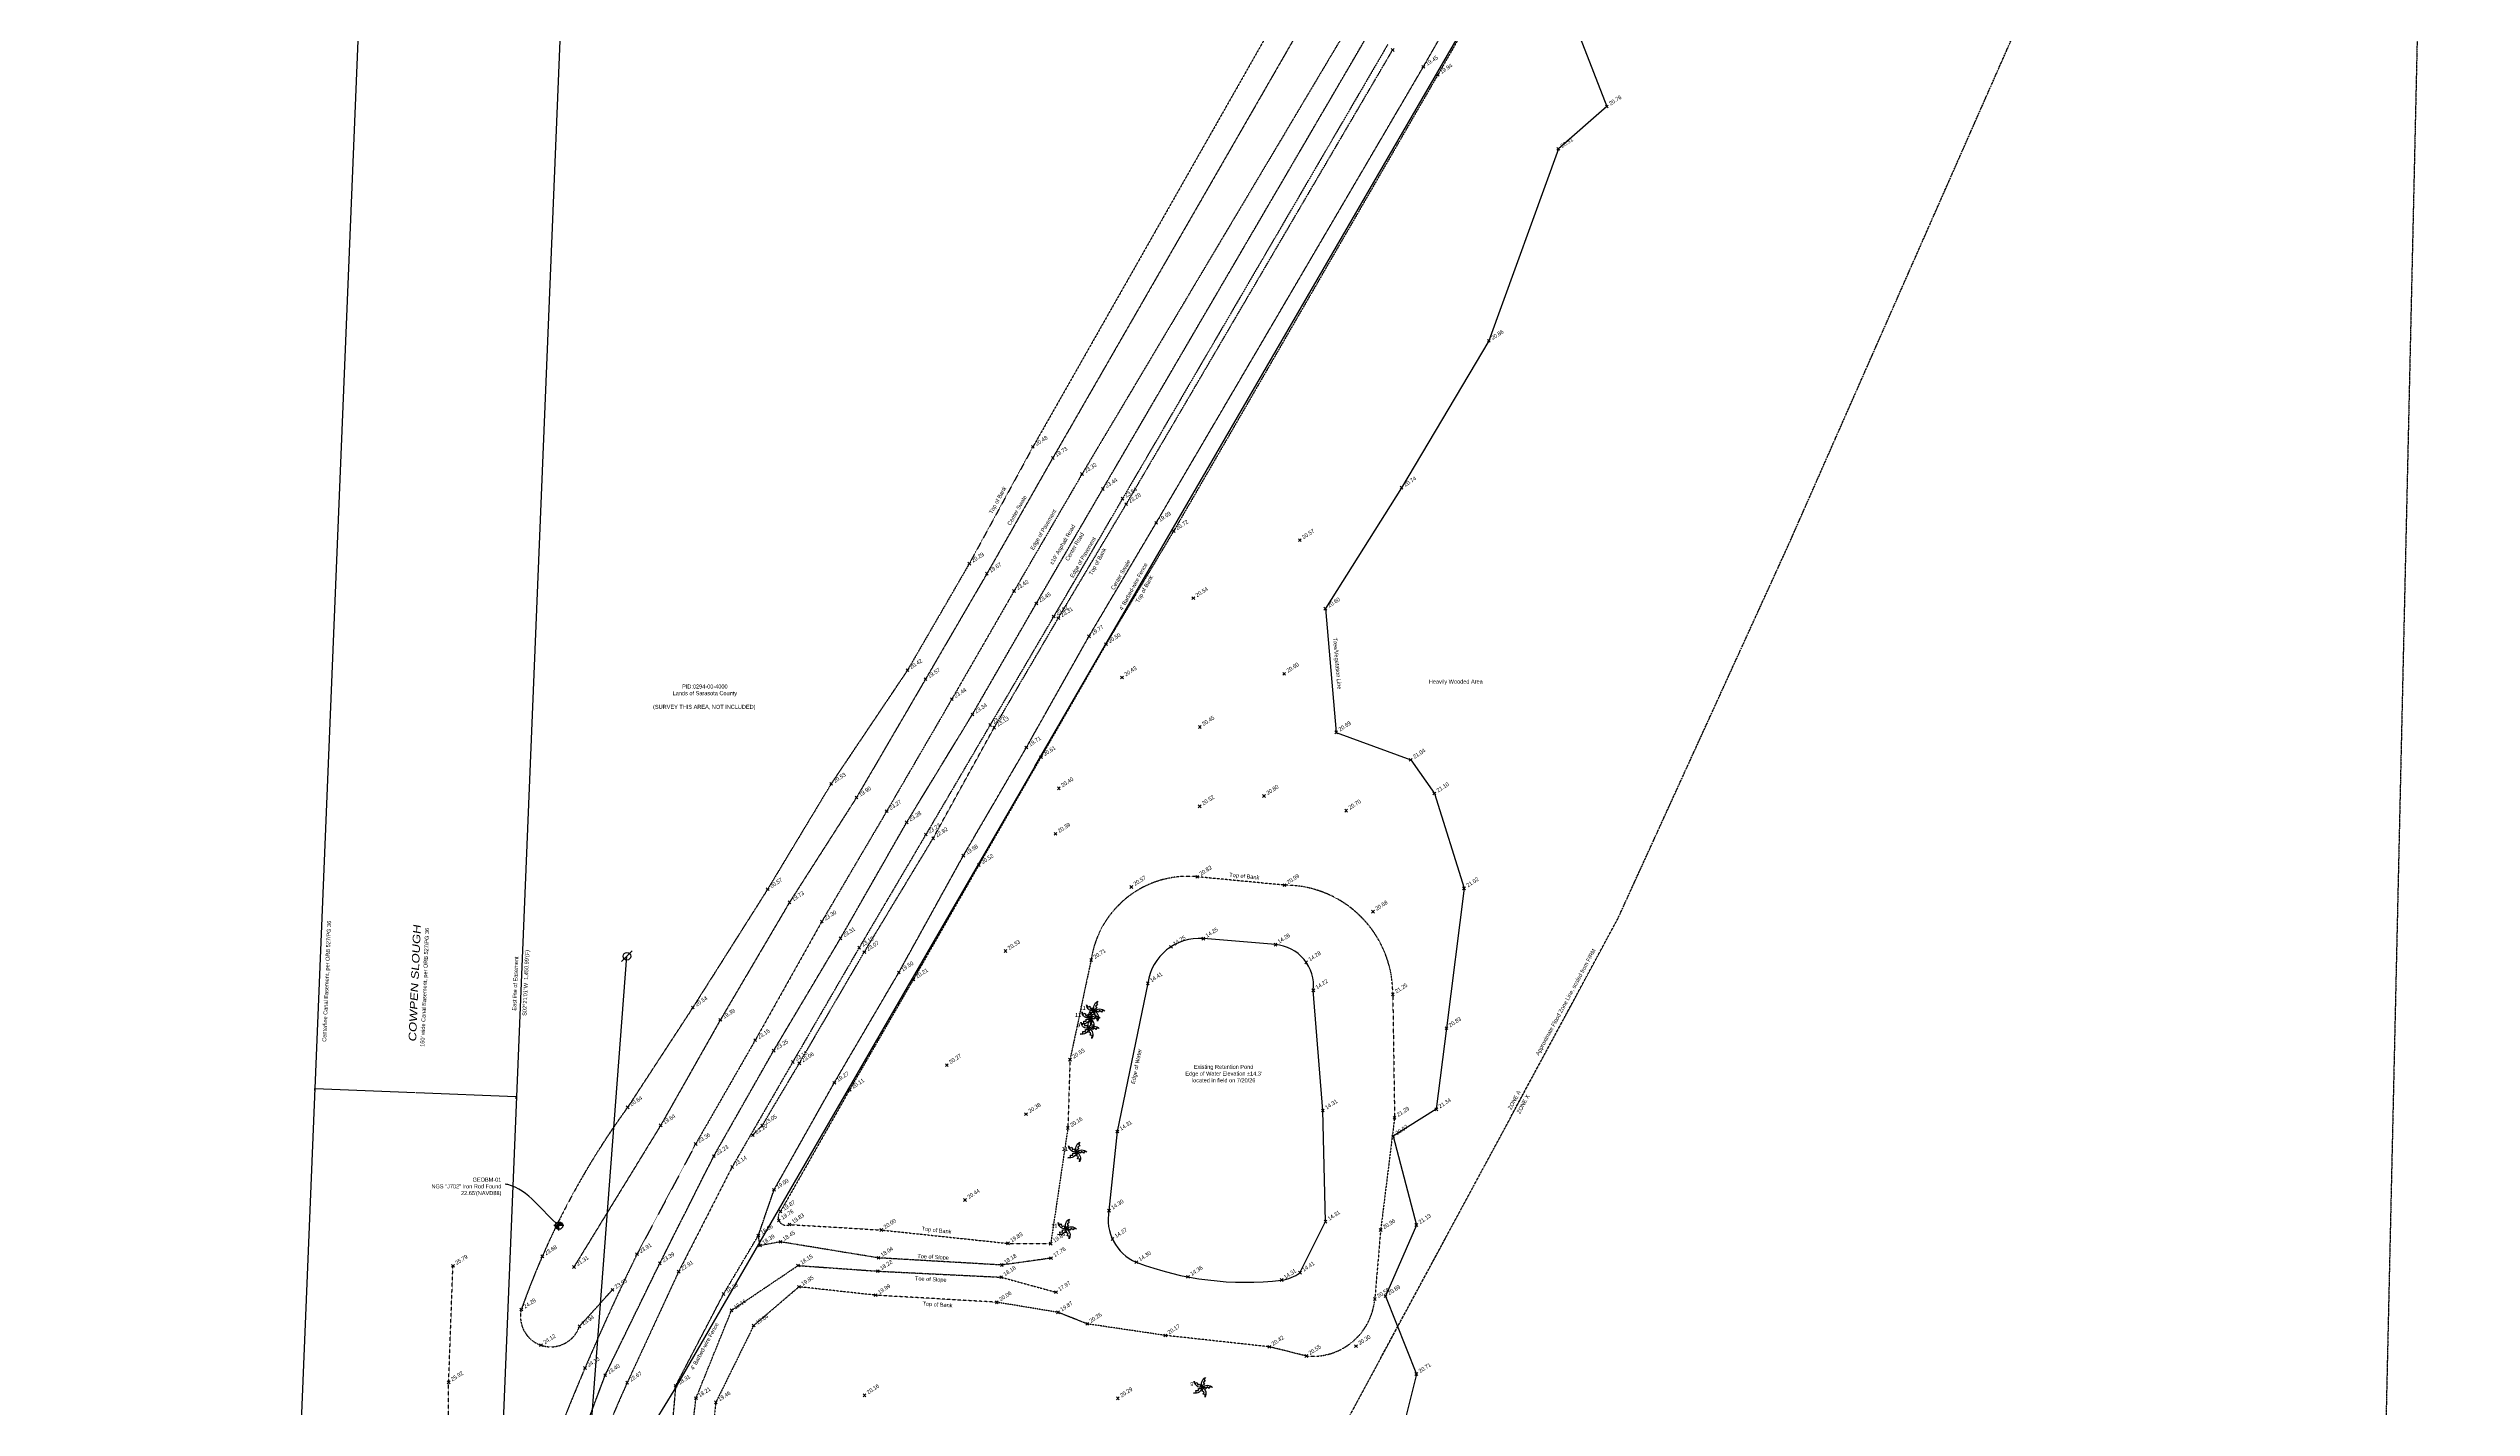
# Model space of a CAD drawing. Header units: inches. Extents: x -625442 to 34963, y -27993 to 66986.
# Drawn here: x -220324 to -208791, y 43224 to 49692 of the extents above; entities that cross this region are included whole.
import ezdxf
from ezdxf.enums import TextEntityAlignment as Align

# ---------------------------------------------------------------- set-up
doc = ezdxf.new("R2010")
doc.units = ezdxf.units.IN
doc.header["$LTSCALE"] = 0.5
doc.header["$MEASUREMENT"] = 0
doc.header["$PDMODE"] = 35
for name, pattern in [('CENTER2', [1.125, 0.75, -0.125, 0.125, -0.125]), ('CENTERX2', [4, 2.5, -0.5, 0.5, -0.5]), ('DASHED2', [0.375, 0.25, -0.125]), ('DIVIDE2', [0.625, 0.25, -0.125, 0, -0.125, 0, -0.125]), ('PHANTOM', [20, 10, -2, 2, -2, 2, -2])]:
    doc.linetypes.add(name, pattern=pattern)
for name, color, linetype in [('BOUNDARY', 7, 'Continuous'), ('CL_ROAD', 227, 'CENTER2'), ('CL_SWALE', 227, 'CENTERX2'), ('EASEMENT', 7, 'Continuous'), ('EDGE OF PAVEMENT', 253, 'DASHED2'), ('EDGE OF WATER', 131, 'Continuous'), ('FEMA FLOOD ZONE', 190, 'PHANTOM'), ('FENCE', 7, 'FEN_LINE'), ('OVERHEAD WIRE', 251, 'OHE_POWER_LINE'), ('POWER POLE WOODMARK', 2, 'Continuous'), ('SECTION LINE', 101, 'DIVIDE2'), ('SPOT ELEVATION TEXT', 252, 'Continuous'), ('SURVEY MONUMENTS', 1, 'Continuous'), ('TEXT', 7, 'Continuous'), ('TOE OF SLOPE', 36, 'DIVIDE2'), ('TOP OF BANK', 252, 'DASHED2'), ('TREE LINE', 73, 'Continuous'), ('Trees-Anno', 43, 'Continuous'), ('TreesMARK', 46, 'Continuous')]:
    doc.layers.add(name, color=color, linetype=linetype)
doc.styles.add('BLDG', font='IC-Romans.shx', dxfattribs={"width": 0.8})
doc.styles.add('BRG', font='swissc.ttf', dxfattribs={"width": 1.5, "oblique": 8})
doc.styles.add('ROMANS', font='ROMANS.SHX', dxfattribs={"height": 0.2})
doc.styles.get("Standard").update_dxf_attribs({"font": 'Arial.ttf'})
doc.styles.add('TXT', font='IC-Romans.shx')
doc.linetypes.add('FEN_LINE', pattern='A,0.5,-0.2,[" X ",Standard,S=0.1,R=0,X=-0.1,Y=-0.05],-0.25', length=0.95)
doc.linetypes.add('OHE_POWER_LINE', pattern='A,0.43,["OE",ROMANS,S=0.07,R=0,X=0,Y=-0.036398],0.009979,-0.121091', length=0.56107)
doc.dimstyles.new('20 SCALE', dxfattribs={"dimtxt": 1.6, "dimasz": 2, "dimexe": 0.18, "dimexo": 0.0625, "dimgap": 0.04, "dimtad": 0, "dimdec": 1, "dimzin": 0, "dimdsep": 46, "dimtxsty": 'BLDG', "dimcen": 0.09, "dimaunit": 1, "dimadec": 4, "dimazin": 0, "dimtfac": 1, "dimtdec": 1, "dimtofl": 0, "dimtmove": 2, "dimatfit": 3, "dimfxl": 1, "dimtolj": 1, "dimtzin": 0, "dimarcsym": 0})

# ---------------------------------------------------------------- blocks, each defined once
blk = doc.blocks.new('SPT10')
at = {"color": 0, "linetype": 'Continuous'}
for p, q in [((-0.35, -0.35), (0.35, 0.35)), ((0.35, -0.35), (-0.35, 0.35))]:
    blk.add_line(p, q, dxfattribs=at)
blk = doc.blocks.new('TR_PALM')
at = {"flags": 128}
blk.add_lwpolyline([(0, 0, -0.423359), (0.213, -0.004), (0.161, 0.014), (0.143, -0.022), (0.101, 0.009), (0.074, -0.024), (0.035, 0.008), (0, 0.001, -0.425081), (0.059, -0.206), (0.064, -0.148), (0.021, -0.143), (0.04, -0.091), (-0.001, -0.08), (0.016, -0.032), (0.001, 0, -0.432562), (-0.179, -0.119), (-0.124, -0.106), (-0.129, -0.064), (-0.075, -0.066), (-0.075, -0.022), (-0.024, -0.026), (0, 0, -0.439984), (-0.168, 0.13), (-0.142, 0.082), (-0.101, 0.103), (-0.088, 0.051), (-0.045, 0.066), (-0.035, 0.015), (-0.001, 0.001, -0.429715), (0.069, 0.202), (0.037, 0.16), (0.064, 0.129), (0.021, 0.1), (0.046, 0.063), (0.003, 0.038), (-0.001, 0.001)], format="xyb", dxfattribs=at)
blk = doc.blocks.new('TREE9')
at = {"xscale": 2.399999904, "yscale": 2.399999904, "zscale": 2.399999904}
blk.add_blockref('TR_PALM', (0, 0), dxfattribs=at)
blk = doc.blocks.new('SPT28')
at = {"color": 0, "linetype": 'Continuous'}
blk.add_line((0.53, 0.53), (-0.53, -0.53), dxfattribs=at)
blk.add_circle((0, 0), 0.375, dxfattribs=at)
blk = doc.blocks.new('*D742')
at = {"layer": 'DEFPOINTS', "color": 0, "transparency": 16777216}
for p in [(-219056, 44733), (-218097, 44703), (-218097, 44694)]:
    blk.add_point(p, dxfattribs=at)
at = {"layer": 'TEXT', "color": 0, "lineweight": -2, "transparency": 16777216}
for p, q in [((-219056, 44733), (-219056, 44742)), ((-219054, 44742), (-218579, 44723)), ((-218099, 44703), (-218573, 44722)), ((-218097, 44694), (-218097, 44703))]:
    blk.add_line(p, q, dxfattribs=at)
at = {"layer": 'TEXT', "color": 0, "transparency": 16777216}
for points in [[(-219054, 44742), (-219054, 44742), (-219056, 44742)], [(-218099, 44703), (-218099, 44703), (-218097, 44703)]]:
    blk.add_solid(points, dxfattribs=at)
at = {"layer": 'TEXT', "color": 0, "transparency": 16777216, "insert": (-218576, 44723), "char_height": 1.6, "attachment_point": 5, "rotation": 357.6496, "style": 'BLDG'}
blk.add_mtext("\\A1;960.0'", dxfattribs=at)
blk = doc.blocks.new('SPT12')
at = {"linetype": 'ByBlock'}
h = blk.add_hatch(color=0, dxfattribs=at)
h.paths.add_polyline_path([(0, 0.375), (0, 0), (0.375, 0, 0.4142136)])
h.paths.add_polyline_path([(0, 0), (-0.375, 0, 0.4142136), (0, -0.375)])
at = {"color": 0, "linetype": 'Continuous'}
for p, q in [((0.5, 0), (-0.5, 0)), ((0, -0.5), (0, 0.5))]:
    blk.add_line(p, q, dxfattribs=at)
blk.add_circle((0, 0), 0.375, dxfattribs=at)

msp = doc.modelspace()

# ---------------------------------------------------------------- linework, layer by layer
at = {"layer": 'BOUNDARY'}
msp.add_lwpolyline([(-215220.80268, 64043.88481), (-215998.24827, 63093.9977, 0.1626301766), (-218581.27069, 56302.95768), (-219295.33756, 38905.7259, -0.1030827088), (-220436.51138, 34369.63044), (-224041.13928, 26943.56825, -0.0480698895), (-225759.29655, 24128.35616), (-232751.13138, 14816.23434, -0.0821429728), (-235452.61013, 12233.93995), (-236282.58151, 11667.43194, -0.0683606838), (-239075.16348, 10275.42918), (-244667.80823, 8385.33493, -0.0559828453), (-246544.08142, 7977.44989), (-246582.75851, 7973.48282, 0.1646773725), (-250598.35836, 6138.4667), (-251667.98157, 5131.84879, 0.0898707178), (-254097.89113, 1844.09453)], format="xyb", dxfattribs=at)
at = {"layer": 'CL_ROAD'}
msp.add_lwpolyline([(-219150.83267, 35099.35513), (-218926.27925, 35700.16904), (-218695.84047, 36408.25936), (-218559.69212, 37045.92477), (-218453.80653, 37619.86519), (-218383.53187, 38244.59365), (-218333.32313, 38851.31957), (-218304.36464, 39276.83855), (-218275.81935, 39879.6829), (-218253.57625, 40545.44465), (-218201.82979, 41131.75021), (-218159.04233, 41669.09914), (-218045.20839, 42272.9492), (-217860.33237, 42880.48294), (-217673.76013, 43378.02317), (-217413.99095, 43910.06809), (-217157.20652, 44420.2183), (-216872.01844, 44922.55196), (-216553.58045, 45457.47802), (-216239.18243, 46008.81911), (-215926.08557, 46522.71261), (-215621.94092, 47050.88259), (-215305.62095, 47595.29319), (-214036.78983, 49768.75315)], dxfattribs=at)
at = {"layer": 'CL_SWALE'}
for points in [[(-216944.99021, 44042.75396), (-216870.10353, 44260.33546), (-216583.66395, 44769.74857), (-216276.25429, 45294.66559), (-215969.0904, 45850.66264), (-215669.23769, 46365.33305), (-215371.2199, 46894.49211), (-215051.19652, 47434.8439), (-213779.70199, 49604.95982), (-212521.84612, 51807.34946), (-211221.52635, 54044.49096), (-209916.78928, 56262.06185), (-209843.89483, 56385.30537)], [(-212333.37811, 53316.73063), (-213034.61167, 52105.10785), (-214292.7866, 49916.69606), (-215543.71816, 47743.21827), (-215857.24113, 47192.41178), (-216149.60911, 46690.10094), (-216477.92708, 46127.0038), (-216796.87336, 45628.18723), (-217125.68369, 45069.14953), (-217409.56128, 44567.28695), (-217822.62526, 43893.19558)]]:
    msp.add_lwpolyline(points, dxfattribs=at)
at = {"layer": 'EASEMENT'}
msp.add_lwpolyline([(-215255.35094, 62485.96518, 0.1626301766), (-217622.07832, 56263.58777), (-218336.14519, 38866.35599, -0.1030827088), (-219572.87769, 33950.42063), (-223177.50559, 26524.35845, -0.0480698895), (-224991.60308, 23551.94768), (-231983.43791, 14239.82586, -0.0821429728), (-234911.40353, 11441.03679), (-235741.37491, 10874.52878, -0.0683606838), (-238767.79985, 9365.96362), (-244360.4446, 7475.86938, -0.0559828453), (-246446.12912, 7022.46018), (-246484.80621, 7018.49311, 0.1646773725), (-249940.43815, 5439.36656), (-251010.06136, 4432.74865, 0.0898707178), (-253236.49712, 1420.3017)], format="xyb", dxfattribs=at)
at = {"layer": 'EDGE OF PAVEMENT'}
for points in [[(-214126.03137, 49815.05544), (-215404.29911, 47667.05527), (-215728.07342, 47109.8747), (-216024.20693, 46595.50857), (-216333.98377, 46062.46539), (-216643.12442, 45537.00442), (-216959.83065, 44972.50398), (-217243.67133, 44478.09927), (-217522.69639, 43953.73989, 0.0244675236), (-217971.5011, 42908.22346, 0.0696473211), (-218267.30235, 41681.14227, 0.0018482542), (-218318.04177, 41141.68924), (-218351.95495, 40545.1337), (-218385.86374, 39879.72089), (-218420.53965, 39282.29883), (-218449.84846, 38858.60696, -0.020264375), (-218567.42077, 37640.92735, -0.0347797145), (-218822.87531, 36437.17716, -0.0154318935), (-219047.19097, 35735.71479), (-219266.52038, 35149.5342)], [(-213949.1308, 49711.13197), (-215211.73491, 47549.47203), (-215539.347, 46988.94751), (-215841.96208, 46472.3327), (-216147.71419, 45951.06432), (-216465.27932, 45412.48266), (-216781.02202, 44868.77143), (-217069.99376, 44369.07286), (-217324.57094, 43870.75507), (-217569.20465, 43342.64368, 0.0456846101), (-217948.50551, 42251.3298, 0.0533268061), (-218101.80605, 41141.1948), (-218139.00262, 40544.77147), (-218172.80801, 39864.23708), (-218204.18749, 39262.33797), (-218233.66771, 38849.20377), (-218287.93025, 38225.18856), (-218354.76576, 37614.2281), (-218455.73223, 37019.90161), (-218597.1404, 36390.54701), (-218832.59079, 35661.54562), (-219055.75037, 35067.33131)]]:
    msp.add_lwpolyline(points, format="xyb", dxfattribs=at)
at = {"layer": 'EDGE OF WATER'}
msp.add_lwpolyline([(-214827.05325, 45455.7612, 0.3978401392), (-215091.59524, 45243.05451), (-215236.43966, 44537.43432), (-215276.28896, 44161.35314, 0.3524490293), (-215145.99863, 43915.65755, 0.1217381885), (-214454.44467, 43830.80328, 0.1318925177), (-214367.29453, 43865.86148), (-214245.81492, 44108.75289), (-214258.10031, 44637.62501), (-214303.8074, 45209.94022, 0.4239915361), (-214483.92111, 45427.20016)], format="xyb", dxfattribs=at)
msp.add_lwpolyline([(-214483.92111, 45427.20016), (-214827.05325, 45455.7612)], dxfattribs=at)
at = {"layer": 'FEMA FLOOD ZONE'}
msp.add_lwpolyline([(-210936.20274, 35336.86771), (-211650.92597, 36223.53279), (-212207.02973, 36672.62127), (-212857.24325, 37117.43274), (-213238.52313, 37370.41994), (-213696.23903, 37558.60941), (-214051.28982, 37917.88007), (-214124.01105, 38820.33405), (-214098.39791, 39899.1789), (-214162.56378, 40057.42924), (-214594.89268, 40751.32247), (-214766.00148, 41358.66129), (-214376.59712, 42732.51266), (-214256.82102, 42950.64126), (-212853.43188, 45552.35941), (-212040.08279, 47333.66524), (-210310.47485, 51254.04194)], dxfattribs=at)
at = {"layer": 'FENCE'}
for points in [[(-215628.58849, 46274.53893), (-209771.78308, 56372.52376)], [(-215628.58849, 46274.53893), (-217346.9072, 43305.86017), (-217519.28252, 43025.26136), (-217627.00306, 42804.72653), (-217554.34276, 42763.95999)]]:
    msp.add_lwpolyline(points, dxfattribs=at)
at = {"layer": 'OVERHEAD WIRE'}
msp.add_lwpolyline([(-216603.2799, 30334.37478), (-219965.50712, 31904.49087), (-218238.50498, 36464.53545), (-217892.33383, 41118.22265), (-217570.38244, 45371.53407)], dxfattribs=at)
at = {"layer": 'SECTION LINE'}
msp.add_line((-208791.04081, 61205.17811), (-209577.99515, 26336.05729), dxfattribs=at)
at = {"layer": 'TOE OF SLOPE'}
for points in [[(-217338.56477, 43327.13034), (-217110.48108, 43764.17199), (-216944.99021, 44042.75396)], [(-215551.82108, 43934.94718), (-215786.03948, 43902.31278), (-216373.24894, 43936.2095), (-216839.86953, 44012.45204), (-216937.12965, 43995.10018), (-216944.99021, 44042.75396)], [(-216100.76989, 35278.25967), (-216243.04846, 35557.48061), (-216554.76097, 35957.38258), (-216969.7494, 36287.87307), (-217218.15437, 36828.33877), (-217500.65129, 37454.87388), (-217585.16022, 38019.79661), (-217604.40933, 38649.70463), (-217586.85261, 39264.62612), (-217545.81302, 39910.27668), (-217452.1092, 40569.79594), (-217463.12521, 40819.85115), (-217449.27878, 41567.32125), (-217393.72404, 42223.31226), (-217311.18315, 42684.98895), (-217241.67457, 43268.32996), (-217072.36569, 43686.64288), (-216755.88287, 43899.92493), (-216376.2727, 43873.11209), (-215789.21613, 43844.4665), (-215528.41018, 43772.98188)], [(-217338.56477, 43327.13034), (-217391.94622, 42719.68814), (-217443.9908, 42218.79365), (-217504.64196, 41624.92219), (-217516.52424, 40826.49475), (-217513.02105, 40572.2628), (-217595.80126, 39920.44142), (-217654.08359, 39265.89481), (-217662.07129, 38652.15829), (-217626.01447, 38011.07634), (-217564.70652, 37442.05452), (-217274.3168, 36786.80141), (-217030.02076, 36269.88762), (-216624.70658, 35808.29825), (-216399.96133, 35486.40379)]]:
    msp.add_lwpolyline(points, dxfattribs=at)
at = {"layer": 'TOP OF BANK'}
for points in [[(-209688.54273, 56373.61536), (-209760.31956, 56360.30909), (-211141.13182, 53998.49276), (-212451.39659, 51760.80781), (-213711.21411, 49566.37053), (-214968.31192, 47395.35936), (-215290.5971, 46856.69202), (-215599.84358, 46319.68731), (-215895.25348, 45806.13035), (-216206.99619, 45261.56126), (-216510.46413, 44737.01095), (-216839.74099, 44156.78313, 0.8360582689), (-216796.49471, 44095.0398), (-216359.50329, 44069.04312), (-215756.67802, 44005.2326), (-215553.42397, 44004.26532)], [(-212421.76239, 53380.85823), (-213131.86088, 52152.66191), (-214408.70914, 49960.58551), (-215638.31051, 47795.90443), (-215941.03925, 47240.40209), (-216234.79548, 46733.73256), (-216598.72466, 46192.2452), (-216900.37851, 45691.46083), (-217256.7321, 45128.07456), (-217566.78944, 44653.20074, 0.0724975898), (-218073.31304, 43690.40519, 0.9504228911), (-217796.46599, 43610.33296), (-217639.50355, 43784.36447)], [(-214440.47067, 45710.1292, -0.416822998), (-213925.48488, 45190.53903), (-213916.82042, 44603.10796), (-213983.16919, 44068.67884), (-214011.18276, 43740.53338, -0.4177564992), (-214337.08018, 43469.25223), (-214512.79077, 43513.0358), (-215007.77606, 43567.2299), (-215380.15235, 43622.23291), (-215518.49314, 43676.90985), (-215809.73969, 43725.12923), (-216386.23716, 43758.59225), (-216751.46512, 43798.64174), (-216967.12945, 43614.46926), (-217147.22242, 43249.04301), (-217214.51502, 42669.28126)], [(-214440.47067, 45710.1292), (-214856.39107, 45749.86708, 0.3995154317), (-215361.26206, 45354.0353), (-215461.68189, 44879.82582), (-215471.89033, 44554.29184), (-215553.42397, 44004.26532)]]:
    msp.add_lwpolyline(points, format="xyb", dxfattribs=at)
for points in [[(-216971.61945, 44520.1042), (-216926.76887, 44565.21754), (-216749.91087, 44862.46572), (-216440.69471, 45391.69575), (-216112.99909, 45933.16218), (-215822.65292, 46459.58377), (-215517.31728, 46980.98673), (-215193.93227, 47523.15347), (-213926.29649, 49684.58672)], [(-219411.64622, 35199.19626), (-219177.25322, 35776.08766), (-218957.64349, 36462.59911), (-218834.24625, 37096.32899), (-218709.5107, 37653.44033), (-218635.08596, 38261.29187), (-218569.98213, 38867.27201), (-218529.93423, 39289.75173), (-218502.09804, 39881.91553), (-218455.34826, 40551.90319), (-218459.12161, 41124.65555), (-218454.11944, 41689.03926), (-218439.99549, 42320.36677), (-218420.33686, 42940.89611), (-218418.86035, 43344.05874), (-218398.58727, 43898.1151)]]:
    msp.add_lwpolyline(points, dxfattribs=at)
at = {"layer": 'TREE LINE'}
for points in [[(-213171.97741, 50099.78429), (-212906.87665, 49415.94862), (-213137.28834, 49214.1351), (-213467.88362, 48300.27603), (-213883.47675, 47601.75372), (-214246.08503, 47026.34875), (-214194.4515, 46437.17644), (-213840.05766, 46306.78987), (-213727.34475, 46146.55581), (-213586.13761, 45695.08447), (-213669.92653, 45029.27682), (-213718.21903, 44643.41775)], [(-213718.21903, 44643.41775), (-213923.1403, 44515.80601), (-213813.18039, 44092.76471)], [(-213813.18039, 44092.76471), (-213959.77656, 43754.43814), (-213813.12565, 43383.61992), (-213878.84953, 43116.30817)]]:
    msp.add_lwpolyline(points, dxfattribs=at)

# ---------------------------------------------------------------- block references
at = {"layer": 'POWER POLE WOODMARK', "xscale": 48, "yscale": 48, "zscale": 48}
msp.add_blockref('SPT28', (-217570.38244, 45371.53407), dxfattribs=at)
at = {"layer": 'SPOT ELEVATION TEXT', "xscale": 19.2, "yscale": 19.2, "zscale": 19.2}
for p in [(-213926.29649, 49684.58672), (-213779.70199, 49604.95982), (-213711.21411, 49566.37053), (-212906.87665, 49415.94862), (-213137.28834, 49214.1351), (-213467.88362, 48300.27603), (-215638.31051, 47795.90443), (-215543.71816, 47743.21827), (-215404.29911, 47667.05527), (-215305.62095, 47595.29319), (-215211.73491, 47549.47203), (-215193.93227, 47523.15347), (-213883.47675, 47601.75372), (-215051.19652, 47434.8439), (-214968.31192, 47395.35936), (-214367.83004, 47351.81516), (-215941.03925, 47240.40209), (-215857.24113, 47192.41178), (-215728.07342, 47109.8747), (-215621.94092, 47050.88259), (-214874.69054, 47075.60052), (-215539.347, 46988.94751), (-215517.31728, 46980.98673), (-214246.08503, 47026.34875), (-215371.2199, 46894.49211), (-215290.5971, 46856.69202), (-216234.79548, 46733.73256), (-214442.11278, 46716.28815), (-216149.60911, 46690.10094), (-216024.20693, 46595.50857), (-215214.10634, 46698.79272), (-215926.08557, 46522.71261), (-215841.96208, 46472.3327), (-215822.65292, 46459.58377), (-215669.23769, 46365.33305), (-214844.02519, 46462.74267), (-214194.4515, 46437.17644), (-215599.84358, 46319.68731), (-213840.05766, 46306.78987), (-216598.72466, 46192.2452), (-216477.92708, 46127.0038), (-215514.98977, 46170.9514), (-214538.44085, 46134.41279), (-213727.34475, 46146.55581), (-216333.98377, 46062.46539), (-216239.18243, 46008.81911), (-214844.43879, 46085.16909), (-214146.97065, 46064.67043), (-216147.71419, 45951.06432), (-216112.99909, 45933.16218), (-215530.35187, 45954.14634), (-215969.0904, 45850.66264), (-215895.25348, 45806.13035), (-216900.37851, 45691.46083), (-215170.11737, 45701.64032), (-214856.39107, 45749.86708), (-214440.47067, 45710.1292), (-213586.13761, 45695.08447), (-216796.87336, 45628.18723), (-214019.88541, 45584.03447), (-216643.12442, 45537.00442), (-216553.58045, 45457.47802), (-214827.05325, 45455.7612), (-216465.27932, 45412.48266), (-216440.69471, 45391.69575), (-215768.95187, 45396.57078), (-215361.26206, 45354.0353), (-214981.15675, 45416.83847), (-214483.92111, 45427.20016), (-214337.39556, 45343.00968), (-216276.25429, 45294.66559), (-216206.99619, 45261.56126), (-215091.59524, 45243.05451), (-214303.8074, 45209.94022), (-217256.7321, 45128.07456), (-213925.48488, 45190.53903), (-217125.68369, 45069.14953), (-216959.83065, 44972.50398), (-213669.92653, 45029.27682), (-216872.01844, 44922.55196), (-216781.02202, 44868.77143), (-216749.91087, 44862.46572), (-215461.68189, 44879.82582), (-216583.66395, 44769.74857), (-216048.2459, 44853.91061), (-217566.78944, 44653.20074), (-216510.46413, 44737.01095), (-214258.10031, 44637.62501), (-213718.21903, 44643.41775), (-217409.56128, 44567.28695), (-216971.61945, 44520.1042), (-216926.76887, 44565.21754), (-215670.96089, 44620.72068), (-215471.89033, 44554.29184), (-215236.43966, 44537.43432), (-213923.1403, 44515.80601), (-213916.82042, 44603.10796), (-217243.67133, 44478.09927), (-217157.20652, 44420.2183), (-217069.99376, 44369.07286), (-216870.10353, 44260.33546), (-215961.11815, 44211.96066), (-216847.40094, 44113.90434), (-216839.74099, 44156.78313), (-216796.49471, 44095.0398), (-216359.50329, 44069.04312), (-215276.28896, 44161.35314), (-214245.81492, 44108.75289), (-213983.16919, 44068.67884), (-213813.18039, 44092.76471), (-217973.34761, 43943.84919), (-217522.69639, 43953.73989), (-216944.99021, 44042.75396), (-216937.12965, 43995.10018), (-216839.86953, 44012.45204), (-216373.24894, 43936.2095), (-215756.67802, 44005.2326), (-215553.42397, 44004.26532), (-215551.82108, 43934.94718), (-215259.76479, 44026.27396), (-218398.58727, 43898.1151), (-217822.62526, 43893.19558), (-217413.99095, 43910.06809), (-217324.57094, 43870.75507), (-216755.88287, 43899.92493), (-216376.2727, 43873.11209), (-215789.21613, 43844.4665), (-215786.03948, 43902.31278), (-215145.99863, 43915.65755), (-214899.82521, 43845.89355), (-214454.44467, 43830.80328), (-214367.29453, 43865.86148), (-217639.50355, 43784.36447), (-217110.48108, 43764.17199), (-216751.46512, 43798.64174), (-216386.23716, 43758.59225), (-215809.73969, 43725.12923), (-215528.41018, 43772.98188), (-214011.18276, 43740.53338), (-213959.77656, 43754.43814), (-218073.31304, 43690.40519), (-217796.46599, 43610.33296), (-217072.36569, 43686.64288), (-216967.12945, 43614.46926), (-215518.49314, 43676.90985), (-215380.15235, 43622.23291), (-217979.07897, 43520.73281), (-215007.77606, 43567.2299), (-214512.79077, 43513.0358), (-214100.6972, 43516.58938), (-217770.30034, 43412.14293), (-217673.76013, 43378.02317), (-214337.08018, 43469.25223), (-213813.12565, 43383.61992), (-218418.86035, 43344.05874), (-217569.20465, 43342.64368), (-217338.56477, 43327.13034), (-217241.67457, 43268.32996), (-217147.22242, 43249.04301), (-216439.56128, 43282.56088), (-215233.94744, 43267.64294)]:
    msp.add_blockref('SPT10', p, dxfattribs=at)
at = {"layer": 'SURVEY MONUMENTS', "xscale": 48, "yscale": 48, "zscale": 48}
msp.add_blockref('SPT12', (-217894.00397, 44090.22611), dxfattribs=at)
at = {"layer": 'TreesMARK', "color": 46, "xscale": 96, "yscale": 96, "zscale": 96}
for p in [(-215366.67241, 45077.72646), (-215344.77231, 45110.9691), (-215371.2698, 45028.65904), (-215430.21795, 44440.19898), (-215479.65316, 44074.28162), (-214832.5741, 43320.313), (-214832.5741, 43320.313)]:
    msp.add_blockref('TREE9', p, dxfattribs=at)

# ---------------------------------------------------------------- texts
at = {"layer": 'SPOT ELEVATION TEXT', "style": 'BLDG', "width": 0.8}
for s, p in [('19.45', (-213734.58982, 49626.55963)), ('19.94', (-213666.10194, 49587.97034)), ('20.76', (-212861.76447, 49437.54843)), ('20.51', (-213092.17617, 49235.73492)), ('20.86', (-213422.77144, 48321.87585)), ('20.48', (-215593.19833, 47817.50424)), ('19.73', (-215498.60598, 47764.81808)), ('23.32', (-215359.18693, 47688.65509)), ('23.44', (-215260.50878, 47616.893)), ('20.74', (-213838.36457, 47623.35354)), ('23.54', (-215166.62273, 47571.07185)), ('23.28', (-215148.8201, 47544.75329)), ('19.69', (-215006.08435, 47456.44371)), ('20.72', (-214923.19974, 47416.95917)), ('20.57', (-214322.71786, 47373.41497)), ('20.29', (-215895.92707, 47262.0019)), ('19.67', (-215812.12896, 47214.01159)), ('23.42', (-215682.96125, 47131.47452)), ('23.45', (-215576.82874, 47072.4824)), ('20.54', (-214829.57837, 47097.20033)), ('20.60', (-214200.97286, 47047.94857)), ('23.52', (-215494.23482, 47010.54732)), ('23.31', (-215472.20511, 47002.58655)), ('19.77', (-215326.10772, 46916.09192)), ('20.50', (-215245.48492, 46878.29183)), ('20.42', (-216189.6833, 46755.33237)), ('19.57', (-216104.49693, 46711.70075)), ('20.43', (-215168.99417, 46720.39254)), ('20.60', (-214397.0006, 46737.88797)), ('23.44', (-215979.09476, 46617.10838)), ('23.34', (-215880.97339, 46544.31243)), ('23.35', (-215796.84991, 46493.93251)), ('23.13', (-215777.54074, 46481.18359)), ('20.45', (-214798.91302, 46484.34248)), ('20.69', (-214149.33932, 46458.77625)), ('19.71', (-215624.12551, 46386.93286)), ('20.61', (-215554.7314, 46341.28712)), ('21.04', (-213794.94549, 46328.38969)), ('20.53', (-216553.61248, 46213.84501)), ('19.90', (-216432.8149, 46148.60362)), ('20.40', (-215469.87759, 46192.55121)), ('20.52', (-214799.32662, 46106.76891)), ('20.80', (-214493.32867, 46156.0126)), ('21.10', (-213682.23257, 46168.15562)), ('23.27', (-216288.87159, 46084.0652)), ('23.28', (-216194.07026, 46030.41892)), ('20.70', (-214101.85848, 46086.27024)), ('23.23', (-216102.60202, 45972.66413)), ('22.92', (-216067.88692, 45954.762)), ('19.58', (-215923.97823, 45872.26245)), ('20.39', (-215485.23969, 45975.74616)), ('20.52', (-215850.1413, 45827.73017)), ('20.82', (-214811.27889, 45771.46689)), ('20.57', (-216855.26633, 45713.06064)), ('19.73', (-216751.76119, 45649.78704)), ('20.57', (-215125.0052, 45723.24013)), ('20.99', (-214395.3585, 45731.72902)), ('21.02', (-213541.02543, 45716.68428)), ('23.30', (-216598.01224, 45558.60423)), ('20.68', (-213974.77324, 45605.63429)), ('23.31', (-216508.46827, 45479.07783)), ('23.19', (-216420.16714, 45434.08248)), ('23.07', (-216395.58254, 45413.29556)), ('20.33', (-215723.8397, 45418.17059)), ('14.25', (-214936.04458, 45438.43828)), ('14.25', (-214781.94108, 45477.36101)), ('14.28', (-214438.80893, 45448.79998)), ('19.50', (-216231.14211, 45316.2654)), ('20.71', (-215316.14989, 45375.63511)), ('14.28', (-214292.28338, 45364.6095)), ('20.21', (-216161.88401, 45283.16107)), ('14.41', (-215046.48306, 45264.65433)), ('14.22', (-214258.69522, 45231.54003)), ('21.25', (-213880.37271, 45212.13885)), ('20.54', (-217211.61993, 45149.67437)), ('19.39', (-217080.57151, 45090.74934)), ('23.15', (-216914.71847, 44994.10379)), ('20.83', (-213624.81435, 45050.87664)), ('23.25', (-216826.90626, 44944.15177)), ('23.18', (-216735.90985, 44890.37124)), ('23.06', (-216704.79869, 44884.06553)), ('20.27', (-216003.13372, 44875.51042)), ('20.53', (-215416.56972, 44901.42563)), ('19.27', (-216538.55178, 44791.34838)), ('20.11', (-216465.35196, 44758.61076)), ('20.64', (-217521.67726, 44674.80055)), ('20.38', (-215625.84872, 44642.32049)), ('14.31', (-214212.98813, 44659.22483)), ('21.29', (-213871.70825, 44624.70777)), ('21.34', (-213673.10686, 44665.01756)), ('19.64', (-217364.44911, 44588.88676)), ('23.36', (-217198.55915, 44499.69908)), ('23.10', (-216926.50728, 44541.70401)), ('23.05', (-216881.65669, 44586.81735)), ('20.16', (-215426.77815, 44575.89165)), ('14.31', (-215191.32748, 44559.03413)), ('20.97', (-213878.02813, 44537.40582)), ('23.23', (-217112.09434, 44441.81812)), ('23.14', (-217024.88159, 44390.67267)), ('19.09', (-216824.99135, 44281.93527)), ('19.87', (-216794.62881, 44178.38294)), ('20.44', (-215916.00597, 44233.56047)), ('14.30', (-215231.17679, 44182.95295)), ('18.66', (-216899.87803, 44064.35377)), ('19.76', (-216802.28876, 44135.50415)), ('18.45', (-216794.75736, 44034.05185)), ('19.83', (-216751.38253, 44116.63961)), ('20.00', (-216314.39111, 44090.64293)), ('19.83', (-215711.56585, 44026.83241)), ('14.27', (-215214.65261, 44047.87378)), ('14.31', (-214200.70275, 44130.3527)), ('20.96', (-213938.05702, 44090.27865)), ('21.13', (-213768.06821, 44114.36452)), ('25.79', (-218353.4751, 43919.71491)), ('23.68', (-217928.23543, 43965.449)), ('21.31', (-217777.51309, 43914.7954)), ('23.91', (-217477.58422, 43975.3397)), ('23.39', (-217368.87878, 43931.6679)), ('18.39', (-216892.01748, 44016.69999)), ('18.15', (-216710.7707, 43921.52474)), ('18.04', (-216328.13677, 43957.80931)), ('18.18', (-215740.9273, 43923.91259)), ('19.84', (-215508.31179, 44025.86513)), ('17.76', (-215506.7089, 43956.54699)), ('14.30', (-215100.88646, 43937.25737)), ('23.95', (-217594.39137, 43805.96428)), ('22.91', (-217279.45877, 43892.35488)), ('19.85', (-216706.35295, 43820.24155)), ('18.22', (-216331.16053, 43894.71191)), ('18.18', (-215744.10395, 43866.06631)), ('17.97', (-215483.29801, 43794.5817)), ('14.36', (-214854.71304, 43867.49336)), ('14.31', (-214409.33249, 43852.4031)), ('14.41', (-214322.18236, 43887.46129)), ('24.28', (-218028.20087, 43712.005)), ('18.38', (-217065.36891, 43785.7718)), ('18.16', (-217027.25351, 43708.24269)), ('19.99', (-216341.12499, 43780.19206)), ('20.06', (-215764.62752, 43746.72905)), ('19.87', (-215473.38097, 43698.50967)), ('20.58', (-213966.07058, 43762.13319)), ('20.89', (-213914.66439, 43776.03795)), ('23.94', (-217751.35381, 43631.93277)), ('19.64', (-216922.01727, 43636.06907)), ('20.26', (-215335.04018, 43643.83272)), ('20.17', (-214962.66389, 43588.82971)), ('24.12', (-217933.96679, 43542.33263)), ('20.42', (-214467.67859, 43534.63561)), ('20.55', (-214291.968, 43490.85204)), ('20.30', (-214055.58502, 43538.18919)), ('25.92', (-218373.74818, 43365.65855)), ('24.13', (-217725.18816, 43433.74274)), ('23.40', (-217628.64795, 43399.62299)), ('22.67', (-217524.09248, 43364.24349)), ('18.31', (-217293.45259, 43348.73015)), ('20.71', (-213768.01348, 43405.21973)), ('18.21', (-217196.56239, 43289.92977)), ('19.46', (-217102.11025, 43270.64282)), ('20.16', (-216394.4491, 43304.16069)), ('20.29', (-215188.83526, 43289.24275))]:
    msp.add_text(s, height=19.2, rotation=33, dxfattribs=at).set_placement(p, align=Align.CENTER)
at = {"layer": 'TEXT'}
for s, insert, char_height, attachment_point, rotation, style in [('Top of Bank', (-215848.61564, 47484.56614), 19.2, 1, 61.411208955, 'TXT'), ('Center Swale', (-215761.76469, 47429.35853), 19.2, 1, 60.351159885, 'TXT'), ('Edge of Pavement', (-215651.90671, 47312.61723), 19.2, 1, 59.839383587, 'TXT'), ("%%P19' Asphalt Road", (-215560.57299, 47242.18959), 19.2, 1, 59.839383587, 'TXT'), ('Center Road', (-215486.09174, 47260.89695), 19.2, 1, 59.839383587, 'TXT'), ('Edge of Pavement', (-215463.25033, 47180.92416), 19.2, 1, 59.839383587, 'TXT'), ('Top of Bank', (-215373.20037, 47192.52154), 19.2, 1, 61.411208955, 'TXT'), ('Center Swale', (-215268.51694, 47122.85807), 19.2, 1, 60.351159885, 'TXT'), ("4' Barbed-wire Fence", (-215228.79, 47025.62646), 19.2, 1, 61.411208955, 'TXT'), ('Top of Bank', (-215150.86685, 47061.45255), 19.2, 1, 61.411208955, 'TXT'), ('Tree/Vegetation Line', (-214190.56335, 46888.0794), 19.2, 1, 275.008457719, 'TXT'), ('Top of Bank', (-214702.19665, 45769.6532), 19.2, 1, 354.542411734, 'TXT'), ('Centerline Canal Easement, per ORB 527/PG 36', (-219008.98827, 45253.30417), 19.2, 2, 87.649622287, 'TXT'), ('COWPEN SLOUGH', (-218598.66125, 45243.65361), 36, 2, 87.649622287, 'BRG'), ("160' wide Canal Easement, per ORB 527/PG 36", (-218542.57763, 45224.35935), 19.2, 2, 87.649622287, 'TXT'), ('East line of Easement', (-218111.64605, 45242.43752), 19.2, 2, 87.649622287, 'TXT'), ('S02°21\'01"W  1,450.99\'(F)', (-218061.50766, 45245.5983), 19.2, 2, 87.649622287, 'TXT'), ('Approximate Flood Zone Line, scaled from FIRM', (-213111.23054, 45158.1432), 19.2, 2, 61.657194945, 'TXT'), ('Edge of Water', (-215172.43561, 44766.73205), 19.2, 1, 78.399891366, 'TXT'), ('ZONE A', (-213355.5649, 44691.66614), 19.2, 2, 61.657194945, 'TXT'), ('ZONE X', (-213313.43821, 44672.71216), 19.2, 2, 61.657194945, 'TXT'), ('Top of Bank', (-216166.95055, 44085.28008), 19.2, 1, 353.957603153, 'TXT'), ('Toe of Slope', (-216187.51724, 43955.30083), 19.2, 1, 356.696262321, 'TXT'), ('Toe of Slope', (-216198.78277, 43848.29436), 19.2, 1, 357.206451276, 'TXT'), ('Top of Bank', (-216162.94861, 43728.16947), 19.2, 1, 356.677972454, 'TXT'), ("4' Barbed-wire Fence", (-217269.72316, 43410.27284), 19.2, 1, 61.411208955, 'TXT')]:
    msp.add_mtext(s, dxfattribs=dict(at, insert=insert, char_height=char_height, attachment_point=attachment_point, rotation=rotation, style=style))
at = {"layer": 'TEXT', "char_height": 19.2, "style": 'TXT'}
for s, insert, attachment_point in [('PID:0294-00-4000\\PLands of Sarasota County', (-217199.51721, 46665.16288), 2), ('Heavily Wooded Area', (-213625.32473, 46688.68294), 2), ('(SURVEY THIS AREA, NOT INCLUDED)', (-217202.21525, 46568.45026), 2), ("Existing Retention Pond\\PEdge of Water Elevation %%P14.3'\\Plocated in field on 7/20/26 ", (-214730.33869, 44855.03478), 2), ('GEOBM-01\\PNGS "J702" Iron Rod Found\\P22.65\'(NAVD88)', (-218168.06406, 44318.27997), 3)]:
    msp.add_mtext(s, dxfattribs=dict(at, insert=insert, attachment_point=attachment_point))
at = {"layer": 'Trees-Anno', "char_height": 19.2, "attachment_point": 9, "style": 'TXT'}
for s, insert in [('11', (-215408.53332, 45083.14436)), ('11', (-215386.63322, 45116.387)), ('9', (-215413.13071, 45034.07694)), ('11', (-215472.07886, 44445.61688)), ('11', (-215521.51407, 44079.69952)), ('9', (-214874.43502, 43325.7309)), ('9', (-214874.43502, 43325.7309))]:
    msp.add_mtext(s, dxfattribs=dict(at, insert=insert))

# ---------------------------------------------------------------- dimensions: what is measured, and where the dimension line sits
at = {"layer": 'TEXT'}
dim = msp.add_aligned_dim(p1=(-219056.14039, 44733.42744), p2=(-218096.94802, 44694.05752), distance=8.7956, dimstyle='20 SCALE', override={"dimpost": "<>'"}, dxfattribs=at)
dim.commit()
dim.dimension.update_dxf_attribs({"geometry": '*D742', "text_midpoint": (-218576.18349, 44722.53068)})

# ---------------------------------------------------------------- leaders
at = {"layer": 'TEXT', "path_type": 1}
msp.add_leader([(-217894.00397, 44090.22611), (-218137.82204, 44284.92522), (-218149.48, 44287.33684)], dimstyle='20 SCALE', dxfattribs=at)

doc.saveas('drawing.dxf')
